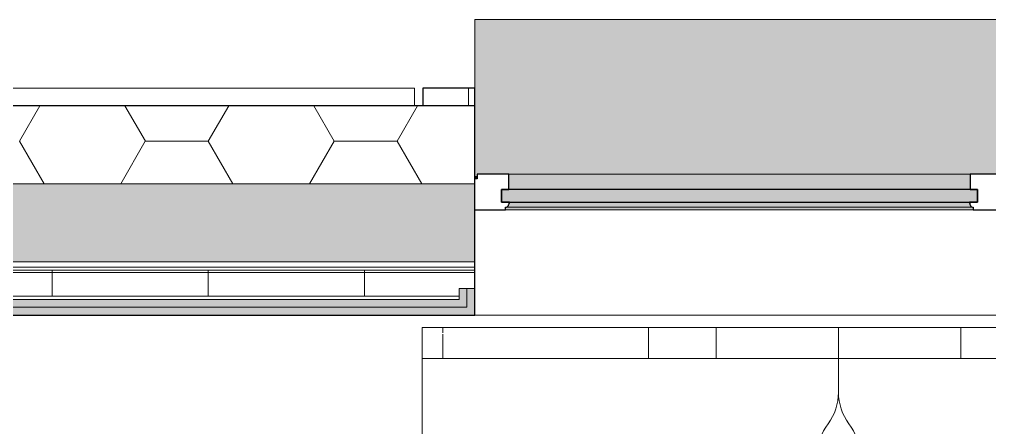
# Model space of a CAD drawing. Header units: millimetres. Extents: x 155920 to 295199, y -4084 to 97293.
# Drawn here: x 184409 to 186273, y 34029 to 34813 of the extents above; entities that cross this region are included whole.
import ezdxf

# ---------------------------------------------------------------- set-up
doc = ezdxf.new("R2010")
doc.units = ezdxf.units.MM
doc.header["$MEASUREMENT"] = 0
for name, color, linetype, lineweight in [('A-GLAZ', 7, 'CONTINUOUS', 9), ('A-GLAZ-CURT', 7, 'CONTINUOUS', 9), ('A-WALL', 7, 'CONTINUOUS', 9), ('A-WALL-PATT', 7, 'CONTINUOUS', 25), ('I-FURN', 8, 'CONTINUOUS', 9), ('I-WALL', 7, 'CONTINUOUS', 9)]:
    doc.layers.add(name, color=color, linetype=linetype, lineweight=lineweight)

msp = doc.modelspace()

# ---------------------------------------------------------------- hatches: boundary and pattern name
at = {"layer": 'A-GLAZ'}
for points in [[(187318, 34511.5), (187318, 34813.2), (185283.8, 34813.2), (185283.8, 34511.5), (185288.2, 34511.5), (185288.2, 34516.2), (186296.5, 34516.2), (186296.5, 34511.5), (186305.2, 34511.5), (186305.2, 34516.2), (187313.7, 34516.2), (187313.7, 34511.5)], [(186235.6, 34486.2), (186235.6, 34516.2), (185349, 34516.2), (185349, 34486.2), (186044.8, 34486.2)], [(186249.6, 34462.3), (186249.6, 34486.2), (185335.1, 34486.2), (185335.1, 34462.3), (186044.8, 34462.3)], [(186235.8, 34447.3), (186241.6, 34447.3), (186241.6, 34452.3), (185343, 34452.3), (185343, 34447.3), (186044.8, 34447.3)], [(186240.1, 34452.3), (186236.7, 34454.6), (186235.4, 34457.2), (185348.8, 34457.2), (185347, 34453.6), (185346.8, 34452.3), (186237.8, 34452.3)], [(186235.8, 34457.2), (186234.4, 34461.2), (185350.3, 34461.2), (185349, 34457.2), (186235.6, 34457.2)], [(186234.4, 34461.2), (186234.4, 34462.3), (186044.8, 34461.2)]]:
    msp.add_hatch(color=256, dxfattribs=at).paths.add_polyline_path(points, flags=0)
h = msp.add_hatch(color=256, dxfattribs=at)
h.paths.add_polyline_path([(187318, 34509.4), (187318, 34511.5), (187313.7, 34511.5), (187313.7, 34509.4)], flags=0)
h.paths.add_polyline_path([(186305.2, 34509.4), (186305.2, 34511.5), (186296.5, 34511.1), (186296.5, 34509.4), (186301.5, 34509.4)], flags=0)
h.paths.add_polyline_path([(185288.2, 34509.4), (185288.2, 34511.5), (185283.8, 34511.5), (185283.8, 34509.4)], flags=0)
at = {"layer": 'A-WALL-PATT', "lineweight": 9}
h = msp.add_hatch(color=256, dxfattribs=at)
h.paths.add_polyline_path([(230738.8, 34347.3), (230990.8, 34347.3), (230990.8, 34497.3), (229692.8, 34497.3), (229692.8, 34347.3), (230298.1, 34347.3)], flags=0)
h.paths.add_polyline_path([(220908.8, 34347.3), (220908.8, 34497.3), (202317.8, 34497.3), (202317.8, 34347.3), (220879.3, 34347.3)], flags=0)
h.paths.add_polyline_path([(199908.8, 34347.3), (199908.8, 34497.3), (197442.8, 34497.3), (197442.8, 34347.3), (199799.2, 34347.3)], flags=0)
h.paths.add_polyline_path([(194658.8, 34347.3), (194658.8, 34497.3), (192497.8, 34497.3), (192512, 34491.5), (192517.8, 34477.3), (192517.8, 34367.3), (192512, 34353.2), (192497.8, 34347.3), (194417.1, 34347.3)], flags=0)
h.paths.add_polyline_path([(192423.7, 34347.3), (192435, 34348.5), (192423.7, 34353.2), (192417.8, 34367.3), (192417.8, 34347.3)], flags=0)
h.paths.add_polyline_path([(190803, 34347.3), (190808.8, 34347.3), (190808.8, 34367.3), (190803, 34353.2), (190788.8, 34347.3), (190798.8, 34347.3)], flags=0)
h.paths.add_polyline_path([(190718.8, 34347.3), (190728.8, 34347.3), (190714.7, 34353.2), (190708.8, 34367.3), (190708.8, 34477.3), (190714.7, 34491.5), (190728.8, 34497.3), (187318, 34497.3), (187318, 34347.3), (190714.7, 34347.3)], flags=0)
h.paths.add_polyline_path([(183652.8, 34347.3), (185283.8, 34347.3), (185283.8, 34497.3), (159942.8, 34497.3), (159942.8, 34347.3), (183432.8, 34347.3)], flags=0)
h.paths.add_polyline_path([(157908.7, 34347.3), (157908.7, 34497.3), (156603.8, 34497.3), (156603.8, 34347.3), (157340, 34347.3)], flags=0)
h.paths.add_polyline_path([(192442.8, 34357.3), (192497.8, 34357.3), (192504.9, 34360.3), (192507.8, 34367.3), (192507.8, 34477.3), (192504.9, 34484.4), (192497.8, 34487.3), (192442.8, 34487.3), (192442.8, 34437.3), (192427.8, 34437.3), (192427.8, 34367.3), (192430.8, 34360.3), (192437.8, 34357.3)], flags=0)
h.paths.add_polyline_path([(190728.8, 34357.3), (190788.8, 34357.3), (190795.9, 34360.3), (190798.8, 34367.3), (190798.8, 34437.3), (190783.8, 34437.3), (190783.8, 34487.3), (190728.8, 34487.3), (190721.8, 34484.4), (190718.8, 34477.3), (190718.8, 34367.3), (190721.8, 34360.3)], flags=0)
h = msp.add_hatch(color=256, dxfattribs=at)
h.paths.add_polyline_path([(189398.8, 34245.3), (189398.8, 34260.3), (187333, 34260.3), (187333, 34296.3), (187318, 34296.3), (187318, 34245.3), (189333.9, 34245.3)], flags=0)
h.paths.add_polyline_path([(184848.8, 34245.3), (185283.8, 34245.3), (185283.8, 34296.3), (185268.8, 34296.3), (185268.8, 34260.3), (183432.8, 34260.3), (183432.8, 34245.3), (184250.8, 34245.3)], flags=0)
at = {"layer": 'A-WALL-PATT', "lineweight": 5}
h = msp.add_hatch(color=256, dxfattribs=at)
h.paths.add_polyline_path([(189398.8, 34260.3), (189398.8, 34275.3), (187348, 34275.3), (187348, 34296.3), (187333, 34296.3), (187333, 34260.3), (189333.9, 34260.3)], flags=0)
h.paths.add_polyline_path([(185268.8, 34260.3), (185268.8, 34296.3), (185253.8, 34296.3), (185253.8, 34275.3), (183432.8, 34275.3), (183432.8, 34260.3), (184848.8, 34260.3)], flags=0)

# ---------------------------------------------------------------- linework, layer by layer
at = {"layer": 'A-GLAZ'}
for p, q in [((185283.8, 34681.3), (185283.8, 34813.2)), ((187318, 34813.2), (185283.8, 34813.2)), ((185288.2, 34511.5), (185283.8, 34511.5)), ((185288.2, 34509.4), (185283.8, 34509.4)), ((186235.6, 34516.2), (185349, 34516.2)), ((185344.6, 34452.3), (185343, 34452.3)), ((186240.1, 34452.3), (185344.6, 34452.3)), ((186234.4, 34461.2), (185350.3, 34461.2)), ((186241.6, 34452.3), (186240.1, 34452.3)), ((185343, 34447.3), (186241.6, 34447.3))]:
    msp.add_line(p, q, dxfattribs=at)
at = {"layer": 'A-GLAZ', "lineweight": 30}
for p, q in [((185283.8, 34681.3), (185183.8, 34681.3)), ((185183.8, 34681.3), (185183.8, 34647.3)), ((185283.8, 34647.3), (185283.8, 34681.3)), ((185349, 34516.2), (185288.2, 34516.2)), ((185288.2, 34516.2), (185288.2, 34507.2)), ((185349, 34486.2), (185349, 34516.2)), ((186296.5, 34516.2), (186235.6, 34516.2)), ((186235.6, 34516.2), (186235.6, 34486.2)), ((185288.2, 34507.2), (185283.8, 34507.2)), ((186249.6, 34486.2), (185335.1, 34486.2)), ((185335.1, 34486.2), (185335.1, 34462.3)), ((185335.1, 34462.3), (185335.1, 34486.2)), ((185335.1, 34486.2), (185349, 34486.2)), ((186235.6, 34486.2), (186249.6, 34486.2)), ((186249.6, 34462.3), (186249.6, 34486.2)), ((186249.6, 34486.2), (186249.6, 34462.3)), ((185335.1, 34462.3), (186249.6, 34462.3)), ((185350.3, 34462.3), (185335.1, 34462.3)), ((185343, 34447.3), (185343, 34452.3)), ((185343, 34452.3), (185344.6, 34452.3)), ((185350.3, 34461.2), (185350.3, 34462.3)), ((186249.6, 34462.3), (186234.4, 34462.3)), ((186234.4, 34462.3), (186234.4, 34461.2)), ((186240.1, 34452.3), (186241.6, 34452.3)), ((186241.6, 34452.3), (186241.6, 34447.3)), ((185283.8, 34447.3), (185343, 34447.3)), ((186241.6, 34447.3), (186300.8, 34447.3))]:
    msp.add_line(p, q, dxfattribs=at)
at = {"layer": 'A-GLAZ', "linetype": 'Continuous'}
msp.add_line((185271.8, 34647.3), (185271.8, 34681.3), dxfattribs=at)
at = {"layer": 'A-GLAZ', "lineweight": 30}
for centre, radius, start, end in [((185343.5, 34457.6), 5.36, 281.9524, 356.5739), ((185356.2, 34456.8), 7.4, 143.4261, 176.5739), ((186228.5, 34456.8), 7.4, 3.4261, 36.5739), ((186241.2, 34457.6), 5.36, 183.4261, 258.0476)]:
    msp.add_arc(centre, radius, start, end, dxfattribs=at)
at = {"layer": 'A-GLAZ'}
for points, knots in [([(185344.6, 34452.3), (185345, 34452.4), (185345.7, 34452.6), (185346.5, 34453.1), (185346.9, 34453.4), (185347, 34453.6)], [0, 0, 0, 0, 0.2, 0.3, 0.4, 0.4, 0.4, 0.4]), ([(185348, 34454.6), (185348.1, 34454.8), (185348.3, 34455.2), (185348.7, 34456.1), (185348.8, 34456.8), (185348.8, 34457.2)], [0.6, 0.6, 0.6, 0.6, 0.7, 0.8, 1, 1, 1, 1]), ([(186235.8, 34457.2), (186235.9, 34456.8), (186236, 34456.1), (186236.4, 34455.2), (186236.6, 34454.8), (186236.7, 34454.6)], [-1, -1, -1, -1, -0.8, -0.7, -0.6, -0.6, -0.6, -0.6]), ([(186237.6, 34453.6), (186237.8, 34453.4), (186238.2, 34453.1), (186239, 34452.6), (186239.6, 34452.4), (186240.1, 34452.3)], [-0.4, -0.4, -0.4, -0.4, -0.3, -0.2, 0, 0, 0, 0])]:
    msp.add_open_spline(points, degree=3, knots=knots, dxfattribs=at)
for points in [[(185349.5, 34460), (185349.7, 34460.4), (185350, 34460.8), (185350.3, 34461.2)], [(186234.4, 34461.2), (186234.7, 34460.8), (186234.9, 34460.4), (186235.1, 34460)]]:
    msp.add_open_spline(points, degree=3, dxfattribs=at)
at = {"layer": 'A-GLAZ-CURT', "lineweight": 20}
for p, q in [((185167.8, 34681.3), (182558.8, 34681.3)), ((185167.8, 34647.3), (185167.8, 34681.3)), ((182558.8, 34647.3), (185167.8, 34647.3))]:
    msp.add_line(p, q, dxfattribs=at)
at = {"layer": 'A-WALL', "lineweight": 30}
for p, q in [((185283.8, 34647.3), (159942.8, 34647.3)), ((185283.8, 34347.3), (185283.8, 34647.3))]:
    msp.add_line(p, q, dxfattribs=at)
at = {"layer": 'A-WALL'}
for p, q in [((159942.8, 34497.3), (185283.8, 34497.3)), ((183432.8, 34347.3), (185283.8, 34347.3)), ((185283.8, 34347.3), (183432.8, 34347.3)), ((183432.8, 34337.3), (185283.8, 34337.3)), ((183432.8, 34331.3), (185283.8, 34331.3)), ((185268.8, 34296.3), (185253.8, 34296.3)), ((185253.8, 34281.3), (185253.8, 34296.3)), ((185283.8, 34296.3), (185268.8, 34296.3)), ((185268.8, 34260.3), (185268.8, 34296.3)), ((183432.8, 34281.3), (185253.8, 34281.3)), ((183432.8, 34275.3), (185253.8, 34275.3)), ((185253.8, 34275.3), (185253.8, 34281.3)), ((183432.8, 34260.3), (185268.8, 34260.3))]:
    msp.add_line(p, q, dxfattribs=at)
at = {"layer": 'A-WALL-PATT', "linetype": 'Continuous', "lineweight": 9}
for p, q in [((184408.8, 34579.2), (184448.1, 34647.3)), ((184650.8, 34579.2), (184611.5, 34647.3)), ((184771.7, 34579.2), (184811, 34647.3)), ((185013.7, 34579.2), (184974.4, 34647.3)), ((185134.6, 34579.2), (185173.9, 34647.3)), ((184456.1, 34497.3), (184408.9, 34579.2)), ((184603.5, 34497.3), (184650.7, 34579.2)), ((184650.7, 34579.3), (184771.7, 34579.3)), ((184650.7, 34579.2), (184650.7, 34579.2)), ((184650.7, 34579.2), (184650.7, 34579.2)), ((184819, 34497.3), (184771.8, 34579.2)), ((184966.4, 34497.3), (185013.6, 34579.2)), ((185013.6, 34579.3), (185134.6, 34579.3)), ((185013.6, 34579.2), (185013.6, 34579.2)), ((185013.6, 34579.2), (185013.6, 34579.2)), ((185181.9, 34497.3), (185134.7, 34579.2)), ((183432.8, 34327.3), (185283.8, 34327.3)), ((184471.8, 34281.3), (184471.8, 34331.3)), ((184771.8, 34281.3), (184771.8, 34331.3)), ((185071.8, 34281.3), (185071.8, 34331.3))]:
    msp.add_line(p, q, dxfattribs=at)
at = {"layer": 'I-FURN'}
for p, q in [((185982.7, 34221.6), (185182.7, 34221.6)), ((185182.7, 34221.6), (185182.7, 32621.6)), ((185182.7, 32621.6), (185182.7, 34221.6)), ((185182.7, 34221.6), (185982.7, 34221.6)), ((185182.7, 34221.6), (185617.7, 34221.6)), ((185222.7, 34221.6), (185182.7, 34221.6)), ((185182.7, 34221.6), (185182.7, 34161.6)), ((185182.7, 34161.6), (185182.7, 34221.6)), ((186742.7, 34221.6), (185222.7, 34221.6)), ((185222.7, 34211), (185222.7, 34221.6)), ((185222.7, 34211), (185222.7, 34221.6)), ((185617.7, 34221.6), (185747.7, 34221.6)), ((185617.7, 34161.6), (185617.7, 34221.6)), ((185617.7, 34161.6), (185617.7, 34221.6)), ((185747.7, 34221.6), (186217.7, 34221.6)), ((185747.7, 34161.6), (185747.7, 34221.6)), ((185747.7, 34161.6), (185747.7, 34221.6)), ((185982.7, 34096.6), (185982.7, 34221.6)), ((185982.7, 34221.6), (185982.7, 34096.6)), ((186782.7, 34221.6), (185982.7, 34221.6)), ((185982.7, 34221.6), (185982.7, 34096.6)), ((185982.7, 34096.6), (185982.7, 34221.6)), ((185982.7, 34221.6), (186782.7, 34221.6)), ((186217.7, 34221.6), (186348.1, 34221.6)), ((186217.7, 34161.6), (186217.7, 34221.6)), ((186217.7, 34161.6), (186217.7, 34221.6)), ((185222.7, 34161.6), (185222.7, 34208.7)), ((185222.7, 34161.6), (185222.7, 34208.7)), ((185182.7, 34161.6), (185222.7, 34161.6)), ((185617.7, 34161.6), (185182.7, 34161.6)), ((185222.7, 34161.6), (186742.7, 34161.6)), ((185747.7, 34161.6), (185617.7, 34161.6)), ((186217.7, 34161.6), (185747.7, 34161.6)), ((186348.1, 34161.6), (186217.7, 34161.6))]:
    msp.add_line(p, q, dxfattribs=at)
for centre, start, end in [((185882.7, 34096.6), 323.1301, 0), ((185882.7, 34096.6), 323.1301, 0), ((186082.7, 34096.6), 180, 216.8699), ((186082.7, 34096.6), 180, 216.8699), ((186042.7, 33976.6), 143.1301, 180), ((186042.7, 33976.6), 143.1301, 180), ((185922.7, 33976.6), 0, 36.8699), ((185922.7, 33976.6), 0, 36.8699)]:
    msp.add_arc(centre, 100, start, end, dxfattribs=at)
at = {"layer": 'I-WALL', "lineweight": 30}
for p, q in [((185283.8, 34245.3), (185283.8, 34347.3)), ((183432.8, 34245.3), (185283.8, 34245.3))]:
    msp.add_line(p, q, dxfattribs=at)
at = {"layer": 'I-WALL'}
msp.add_line((187318, 34245.3), (185283.8, 34245.3), dxfattribs=at)

doc.saveas('drawing.dxf')
